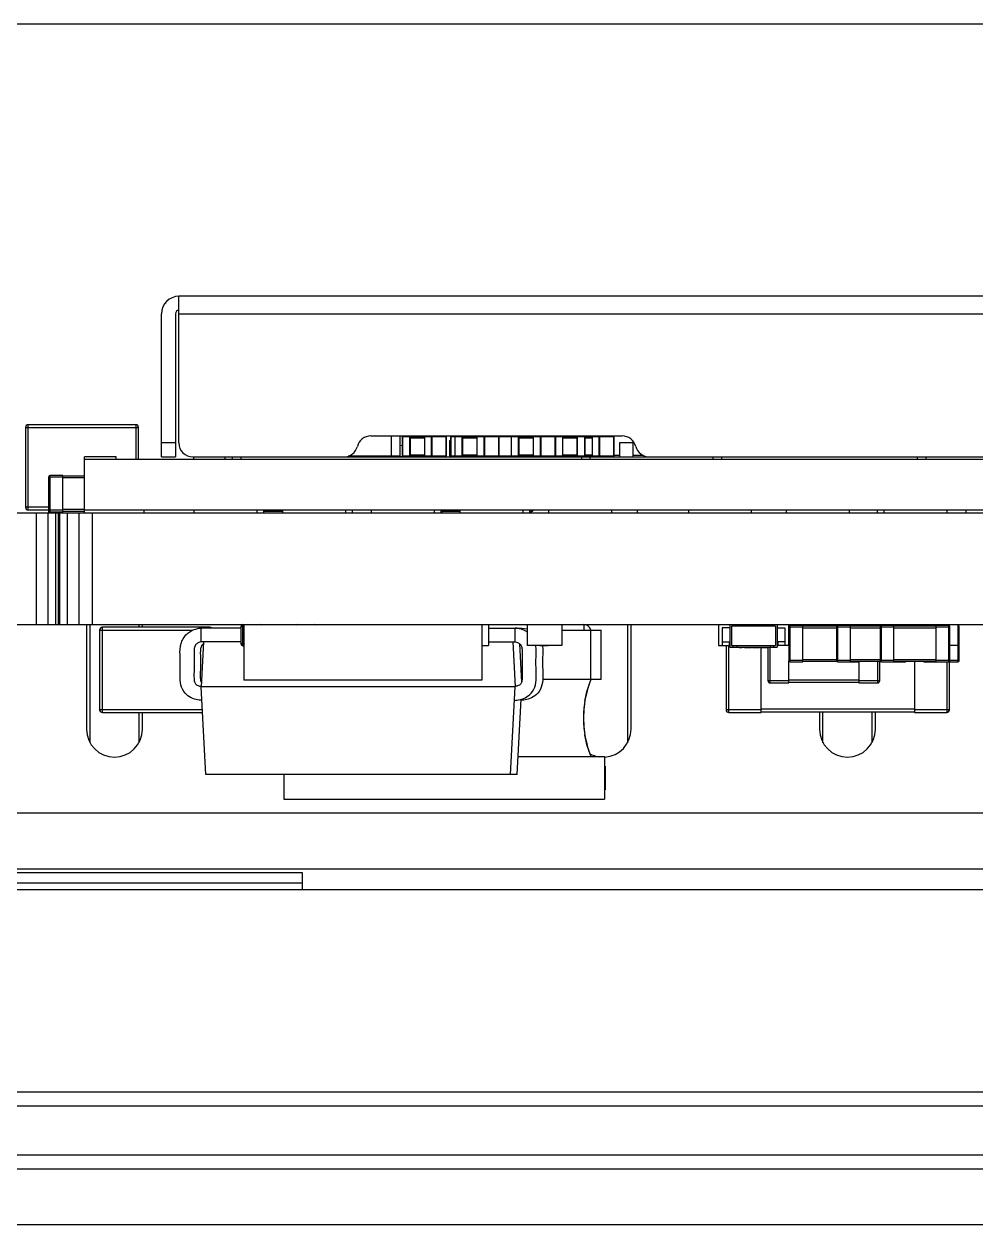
# Model space of a CAD drawing. Header units: inches. Extents: x -190 to 160, y -110 to 38.
# Drawn here: x -81.9 to -68.27, y 20.34 to 37.54 of the extents above; entities that cross this region are included whole.
import ezdxf

# ---------------------------------------------------------------- set-up
doc = ezdxf.new("R2010")
doc.units = ezdxf.units.IN
doc.header["$LTSCALE"] = 1.21
doc.header["$MEASUREMENT"] = 0
doc.layers.get('0').update_dxf_attribs({"linetype": 'CONTINUOUS'})

msp = doc.modelspace()

# ---------------------------------------------------------------- linework, layer by layer
at = {"color": 7, "linetype": 'Continuous'}
for p, q in [((-124.859, 37.543), (-67.859, 37.543)), ((-64.386, 33.643), (-79.686, 33.643)), ((-79.686, 31.543), (-79.686, 33.643)), ((-79.936, 31.343), (-79.936, 33.393)), ((-79.736, 33.393), (-79.736, 31.343)), ((-79.686, 33.393), (-64.386, 33.393)), ((-81.884, 31.763), (-80.264, 31.763)), ((-81.884, 31.763), (-81.884, 30.623)), ((-80.304, 31.803), (-81.844, 31.803)), ((-81.844, 30.583), (-81.844, 31.803)), ((-80.304, 31.803), (-80.304, 31.308)), ((-80.264, 31.308), (-80.264, 31.763)), ((-79.736, 31.543), (-79.936, 31.543)), ((-76.936, 31.643), (-73.336, 31.643)), ((-76.642, 31.353), (-76.642, 31.643)), ((-76.522, 31.643), (-76.522, 31.353)), ((-76.483, 31.504), (-76.522, 31.501)), ((-76.483, 31.633), (-76.381, 31.633)), ((-76.483, 31.353), (-76.483, 31.633)), ((-76.48, 31.633), (-76.473, 31.643)), ((-76.48, 31.353), (-76.48, 31.633)), ((-76.381, 31.633), (-76.381, 31.353)), ((-76.371, 31.618), (-76.364, 31.628)), ((-76.371, 31.618), (-76.169, 31.618)), ((-76.371, 31.618), (-76.371, 31.368)), ((-76.169, 31.628), (-76.364, 31.628)), ((-76.169, 31.633), (-76.176, 31.643)), ((-76.169, 31.633), (-76.162, 31.643)), ((-76.169, 31.633), (-75.855, 31.633)), ((-76.169, 31.633), (-76.169, 31.353)), ((-76.07, 31.633), (-76.07, 31.353)), ((-76.056, 31.633), (-76.063, 31.643)), ((-76.056, 31.353), (-76.056, 31.633)), ((-75.858, 31.633), (-75.858, 31.353)), ((-75.855, 31.353), (-75.855, 31.633)), ((-75.794, 31.573), (-75.809, 31.573)), ((-75.809, 31.573), (-75.809, 31.343)), ((-75.794, 31.633), (-75.627, 31.633)), ((-75.794, 31.633), (-75.794, 31.343)), ((-75.784, 31.353), (-75.784, 31.643)), ((-75.729, 31.353), (-75.729, 31.633)), ((-75.726, 31.633), (-75.719, 31.643)), ((-75.726, 31.353), (-75.726, 31.633)), ((-75.627, 31.353), (-75.627, 31.633)), ((-75.617, 31.618), (-75.61, 31.628)), ((-75.617, 31.618), (-75.415, 31.618)), ((-75.617, 31.368), (-75.617, 31.618)), ((-75.415, 31.628), (-75.61, 31.628)), ((-75.415, 31.633), (-75.422, 31.643)), ((-75.415, 31.633), (-75.408, 31.643)), ((-75.415, 31.633), (-74.82, 31.633)), ((-75.415, 31.353), (-75.415, 31.633)), ((-75.316, 31.633), (-75.316, 31.353)), ((-75.302, 31.633), (-75.309, 31.643)), ((-75.302, 31.353), (-75.302, 31.633)), ((-75.106, 31.641), (-75.106, 31.643)), ((-75.104, 31.633), (-75.104, 31.353)), ((-75.101, 31.353), (-75.101, 31.633)), ((-74.922, 31.353), (-74.922, 31.633)), ((-74.919, 31.633), (-74.912, 31.643)), ((-74.919, 31.353), (-74.919, 31.633)), ((-74.82, 31.353), (-74.82, 31.633)), ((-74.81, 31.618), (-74.802, 31.628)), ((-74.81, 31.618), (-74.608, 31.618)), ((-74.81, 31.368), (-74.81, 31.618)), ((-74.608, 31.628), (-74.802, 31.628)), ((-74.608, 31.633), (-74.615, 31.643)), ((-74.608, 31.633), (-74.601, 31.643)), ((-74.608, 31.633), (-74.187, 31.633)), ((-74.608, 31.353), (-74.608, 31.633)), ((-74.509, 31.633), (-74.509, 31.353)), ((-74.495, 31.633), (-74.502, 31.643)), ((-74.495, 31.353), (-74.495, 31.633)), ((-74.297, 31.633), (-74.297, 31.353)), ((-74.294, 31.353), (-74.294, 31.633)), ((-74.286, 31.633), (-74.293, 31.643)), ((-74.286, 31.353), (-74.286, 31.633)), ((-74.187, 31.353), (-74.187, 31.633)), ((-73.993, 31.628), (-74.187, 31.628)), ((-74.187, 31.618), (-73.986, 31.618)), ((-73.993, 31.628), (-73.986, 31.618)), ((-73.986, 31.618), (-73.986, 31.368)), ((-73.975, 31.633), (-73.982, 31.643)), ((-73.975, 31.633), (-73.873, 31.633)), ((-73.975, 31.353), (-73.975, 31.633)), ((-73.876, 31.633), (-73.876, 31.353)), ((-73.873, 31.633), (-73.873, 31.353)), ((-73.767, 31.628), (-73.873, 31.628)), ((-73.873, 31.618), (-73.767, 31.618)), ((-73.767, 31.633), (-73.774, 31.643)), ((-73.767, 31.633), (-73.76, 31.643)), ((-73.767, 31.633), (-73.453, 31.633)), ((-73.767, 31.633), (-73.767, 31.353)), ((-73.668, 31.633), (-73.668, 31.353)), ((-73.654, 31.633), (-73.661, 31.643)), ((-73.654, 31.353), (-73.654, 31.633)), ((-73.456, 31.633), (-73.456, 31.353)), ((-73.453, 31.353), (-73.453, 31.633)), ((-73.176, 31.546), (-73.376, 31.546)), ((-73.376, 31.546), (-73.376, 31.343)), ((-73.176, 31.343), (-73.176, 31.546)), ((-80.586, 31.343), (-81.036, 31.343)), ((-81.036, 30.543), (-81.036, 31.343)), ((-63.036, 31.308), (-81.036, 31.308)), ((-80.586, 31.308), (-80.586, 31.343)), ((-79.936, 31.343), (-79.736, 31.343)), ((-79.486, 31.343), (-64.136, 31.343)), ((-79.471, 31.308), (-79.471, 31.343)), ((-79.022, 31.308), (-79.022, 31.343)), ((-78.921, 31.343), (-78.921, 31.308)), ((-78.794, 31.308), (-78.794, 31.343)), ((-76.522, 31.353), (-77.263, 31.353)), ((-76.622, 31.343), (-76.622, 31.353)), ((-76.621, 31.344), (-76.483, 31.353)), ((-76.381, 31.353), (-76.483, 31.353)), ((-76.381, 31.353), (-76.374, 31.343)), ((-76.169, 31.368), (-76.371, 31.368)), ((-76.364, 31.358), (-76.371, 31.368)), ((-76.364, 31.358), (-76.169, 31.358)), ((-75.855, 31.353), (-76.169, 31.353)), ((-76.07, 31.353), (-76.063, 31.343)), ((-75.858, 31.353), (-75.865, 31.343)), ((-75.627, 31.353), (-75.794, 31.353)), ((-75.627, 31.353), (-75.62, 31.343)), ((-75.415, 31.368), (-75.617, 31.368)), ((-75.61, 31.358), (-75.617, 31.368)), ((-75.61, 31.358), (-75.415, 31.358)), ((-74.82, 31.353), (-75.415, 31.353)), ((-75.316, 31.353), (-75.309, 31.343)), ((-75.104, 31.353), (-75.111, 31.343)), ((-74.82, 31.353), (-74.813, 31.343)), ((-74.608, 31.368), (-74.81, 31.368)), ((-74.802, 31.358), (-74.81, 31.368)), ((-74.802, 31.358), (-74.608, 31.358)), ((-74.187, 31.353), (-74.608, 31.353)), ((-74.509, 31.353), (-74.502, 31.343)), ((-74.297, 31.353), (-74.304, 31.343)), ((-74.298, 31.345), (-74.293, 31.343)), ((-74.187, 31.353), (-74.194, 31.343)), ((-73.986, 31.368), (-74.187, 31.368)), ((-74.187, 31.358), (-73.993, 31.358)), ((-74.187, 31.353), (-74.18, 31.343)), ((-73.986, 31.368), (-73.993, 31.358)), ((-73.873, 31.353), (-73.975, 31.353)), ((-73.92, 31.343), (-73.92, 31.308)), ((-73.876, 31.353), (-73.883, 31.343)), ((-73.767, 31.368), (-73.873, 31.368)), ((-73.873, 31.358), (-73.767, 31.358)), ((-73.793, 31.308), (-73.793, 31.343)), ((-73.453, 31.353), (-73.767, 31.353)), ((-73.668, 31.353), (-73.661, 31.343)), ((-73.456, 31.353), (-73.463, 31.343)), ((-73.376, 31.363), (-73.453, 31.363)), ((-73.03, 31.363), (-73.176, 31.363)), ((-72.036, 31.343), (-72.036, 31.308)), ((-71.909, 31.308), (-71.909, 31.343)), ((-69.109, 31.343), (-69.109, 31.308)), ((-68.982, 31.308), (-68.982, 31.343)), ((-81.55, 31.058), (-81.35, 31.058)), ((-81.55, 30.543), (-81.55, 31.058)), ((-81.35, 31.078), (-81.53, 31.078)), ((-81.53, 30.558), (-81.53, 31.078)), ((-81.35, 30.543), (-81.35, 31.078)), ((-81.036, 31.068), (-81.35, 31.068)), ((-81.35, 31.048), (-81.036, 31.048)), ((-81.55, 30.623), (-81.884, 30.623)), ((-147.909, 30.543), (-43.85, 30.543)), ((-81.844, 30.583), (-81.55, 30.583)), ((-81.73, 30.543), (-81.73, 28.943)), ((-81.565, 30.543), (-81.565, 28.943)), ((-81.35, 30.578), (-81.55, 30.578)), ((-81.53, 30.558), (-81.35, 30.558)), ((-81.455, 30.543), (-81.455, 28.943)), ((-81.416, 30.543), (-81.416, 28.943)), ((-81.396, 30.543), (-81.396, 28.943)), ((-81.036, 30.588), (-81.35, 30.588)), ((-81.35, 30.568), (-81.036, 30.568)), ((-81.286, 30.543), (-81.286, 28.943)), ((-81.121, 30.543), (-81.121, 28.943)), ((-63.036, 30.578), (-81.036, 30.578)), ((-80.926, 30.543), (-80.926, 28.943)), ((-80.186, 30.578), (-80.186, 30.543)), ((-79.471, 30.578), (-79.471, 30.543)), ((-78.571, 30.578), (-78.571, 30.543)), ((-78.47, 30.543), (-78.47, 30.578)), ((-78.47, 30.568), (-78.201, 30.568)), ((-78.201, 30.578), (-78.201, 30.543)), ((-77.301, 30.578), (-77.301, 30.543)), ((-77.2, 30.543), (-77.2, 30.578)), ((-76.931, 30.578), (-76.931, 30.543)), ((-76.031, 30.578), (-76.031, 30.543)), ((-75.93, 30.543), (-75.93, 30.578)), ((-75.93, 30.558), (-75.909, 30.558)), ((-75.909, 30.558), (-75.909, 30.578)), ((-75.909, 30.568), (-75.661, 30.568)), ((-75.661, 30.578), (-75.661, 30.543)), ((-74.761, 30.578), (-74.761, 30.543)), ((-74.66, 30.543), (-74.66, 30.578)), ((-74.66, 30.558), (-74.639, 30.558)), ((-74.639, 30.578), (-74.639, 30.558)), ((-74.391, 30.578), (-74.391, 30.543)), ((-73.491, 30.578), (-73.491, 30.543)), ((-73.121, 30.578), (-73.121, 30.543)), ((-72.381, 30.543), (-72.381, 30.578)), ((-71.481, 30.543), (-71.481, 30.578)), ((-70.981, 30.543), (-70.981, 30.578)), ((-70.081, 30.543), (-70.081, 30.578)), ((-69.681, 30.578), (-69.681, 30.543)), ((-69.581, 30.543), (-69.581, 30.578)), ((-68.681, 30.543), (-68.681, 30.578)), ((-68.411, 30.578), (-68.411, 30.543)), ((-106.609, 28.943), (-43.85, 28.943)), ((-81.009, 28.943), (-81.009, 27.443)), ((-80.959, 27.249), (-80.959, 28.943)), ((-79.241, 28.902), (-80.781, 28.902)), ((-80.781, 27.682), (-80.781, 28.902)), ((-80.259, 28.943), (-80.259, 28.902)), ((-80.209, 28.902), (-80.209, 28.943)), ((-79.241, 28.902), (-79.241, 28.892)), ((-78.799, 28.912), (-78.756, 28.912)), ((-78.799, 28.912), (-78.799, 28.668)), ((-78.768, 28.638), (-78.768, 28.943)), ((-78.756, 28.933), (-78.756, 28.143)), ((-78.525, 28.943), (-78.525, 28.933)), ((-77.982, 28.933), (-77.982, 28.943)), ((-77.738, 28.943), (-77.738, 28.933)), ((-77.465, 28.943), (-77.465, 28.933)), ((-75.75, 28.943), (-75.75, 28.933)), ((-75.346, 28.933), (-75.346, 28.143)), ((-75.25, 28.943), (-75.25, 28.643)), ((-74.699, 28.943), (-74.699, 28.643)), ((-74.199, 28.943), (-74.199, 28.643)), ((-73.885, 28.943), (-73.885, 28.863)), ((-73.259, 28.943), (-73.259, 27.249)), ((-73.209, 27.443), (-73.209, 28.943)), ((-71.955, 28.943), (-71.955, 28.643)), ((-71.795, 28.943), (-71.795, 28.618)), ((-71.14, 28.918), (-71.77, 28.918)), ((-71.77, 28.918), (-71.77, 28.643)), ((-71.695, 28.943), (-71.695, 28.918)), ((-71.215, 28.943), (-71.215, 28.918)), ((-71.14, 28.918), (-71.14, 28.643)), ((-71.115, 28.943), (-71.115, 28.618)), ((-70.955, 28.943), (-70.955, 28.643)), ((-70.947, 28.927), (-70.955, 28.927)), ((-70.955, 28.897), (-70.947, 28.897)), ((-70.947, 28.913), (-70.947, 28.927)), ((-70.945, 28.917), (-70.947, 28.917)), ((-70.947, 28.907), (-70.747, 28.907)), ((-70.947, 28.907), (-70.947, 28.427)), ((-70.747, 28.927), (-70.927, 28.927)), ((-70.927, 28.407), (-70.927, 28.927)), ((-70.747, 28.407), (-70.747, 28.927)), ((-70.264, 28.917), (-70.747, 28.917)), ((-70.747, 28.897), (-70.266, 28.897)), ((-70.266, 28.907), (-70.066, 28.907)), ((-70.266, 28.907), (-70.266, 28.427)), ((-69.967, 28.927), (-70.246, 28.927)), ((-70.246, 28.407), (-70.246, 28.927)), ((-70.066, 28.407), (-70.066, 28.927)), ((-69.639, 28.917), (-70.066, 28.917)), ((-70.066, 28.897), (-69.642, 28.897)), ((-69.967, 28.927), (-69.967, 28.917)), ((-69.677, 28.927), (-69.947, 28.927)), ((-69.947, 28.927), (-69.947, 28.917)), ((-69.897, 28.943), (-69.897, 28.927)), ((-69.677, 28.927), (-69.677, 28.917)), ((-69.647, 28.943), (-69.647, 28.917)), ((-69.642, 28.907), (-69.442, 28.907)), ((-69.642, 28.907), (-69.642, 28.427)), ((-69.286, 28.927), (-69.622, 28.927)), ((-69.622, 28.407), (-69.622, 28.927)), ((-69.442, 28.407), (-69.442, 28.927)), ((-68.842, 28.917), (-69.442, 28.917)), ((-69.442, 28.897), (-68.842, 28.897)), ((-69.286, 28.927), (-69.286, 28.917)), ((-69.026, 28.943), (-69.026, 28.917)), ((-68.662, 28.927), (-68.842, 28.927)), ((-68.842, 28.927), (-68.842, 28.407)), ((-68.842, 28.907), (-68.642, 28.907)), ((-68.662, 28.927), (-68.662, 28.407)), ((-68.642, 28.427), (-68.642, 28.907)), ((-68.526, 28.943), (-68.526, 28.643)), ((-68.526, 28.907), (-68.506, 28.907)), ((-68.506, 28.427), (-68.506, 28.907)), ((-80.821, 28.862), (-79.491, 28.862)), ((-80.821, 28.862), (-80.821, 27.722)), ((-78.799, 28.892), (-79.368, 28.892)), ((-79.368, 28.692), (-79.368, 28.892)), ((-75.25, 28.892), (-74.774, 28.892)), ((-74.868, 28.692), (-74.868, 28.892)), ((-74.774, 28.892), (-74.774, 28.873)), ((-74.774, 28.892), (-74.699, 28.88)), ((-74.199, 28.863), (-73.635, 28.863)), ((-73.785, 28.153), (-73.785, 28.863)), ((-73.635, 28.153), (-73.635, 28.863)), ((-71.795, 28.893), (-71.905, 28.893)), ((-71.905, 28.893), (-71.905, 28.643)), ((-71.115, 28.893), (-71.005, 28.893)), ((-71.005, 28.893), (-71.005, 28.643)), ((-78.799, 28.692), (-79.368, 28.692)), ((-79.335, 28.692), (-79.368, 28.052)), ((-78.756, 28.668), (-78.799, 28.668)), ((-78.768, 28.638), (-78.756, 28.638)), ((-75.346, 28.643), (-75.25, 28.643)), ((-75.25, 28.692), (-74.868, 28.692)), ((-74.902, 28.692), (-74.868, 28.052)), ((-74.806, 28.665), (-74.777, 28.115)), ((-74.199, 28.643), (-74.699, 28.643)), ((-74.514, 28.642), (-74.514, 28.643)), ((-74.514, 28.642), (-74.394, 28.642)), ((-74.479, 28.642), (-74.479, 28.643)), ((-74.44, 28.642), (-74.44, 28.643)), ((-74.432, 28.643), (-74.432, 28.642)), ((-74.41, 28.642), (-74.41, 28.643)), ((-74.396, 28.642), (-74.396, 28.643)), ((-74.394, 28.642), (-74.394, 28.643)), ((-71.955, 28.643), (-71.795, 28.643)), ((-71.905, 28.693), (-71.805, 28.693)), ((-71.847, 28.643), (-71.847, 27.722)), ((-71.807, 27.682), (-71.807, 28.643)), ((-71.805, 28.693), (-71.805, 28.643)), ((-71.795, 28.618), (-71.115, 28.618)), ((-71.77, 28.643), (-71.14, 28.643)), ((-71.745, 28.618), (-71.745, 28.643)), ((-71.695, 28.643), (-71.695, 28.618)), ((-71.657, 28.618), (-71.657, 28.608)), ((-71.621, 28.608), (-71.657, 28.608)), ((-71.644, 28.618), (-71.644, 28.608)), ((-71.621, 28.618), (-71.621, 28.608)), ((-71.584, 28.618), (-71.584, 28.608)), ((-71.482, 28.608), (-71.584, 28.608)), ((-71.532, 28.618), (-71.532, 28.608)), ((-71.482, 28.618), (-71.482, 28.608)), ((-71.469, 28.618), (-71.469, 28.608)), ((-71.367, 28.608), (-71.469, 28.608)), ((-71.367, 28.618), (-71.367, 28.608)), ((-71.353, 28.618), (-71.353, 28.608)), ((-71.251, 28.608), (-71.353, 28.608)), ((-71.347, 27.682), (-71.347, 28.608)), ((-71.302, 28.618), (-71.302, 28.608)), ((-71.251, 28.618), (-71.251, 28.608)), ((-71.247, 28.618), (-71.247, 28.137)), ((-71.217, 28.107), (-71.217, 28.618)), ((-71.215, 28.643), (-71.215, 28.618)), ((-71.165, 28.618), (-71.165, 28.643)), ((-70.955, 28.643), (-71.115, 28.643)), ((-71.005, 28.693), (-71.105, 28.693)), ((-71.105, 28.693), (-71.105, 28.643)), ((-68.526, 28.643), (-68.642, 28.643)), ((-68.526, 28.643), (-68.526, 28.407)), ((-70.747, 28.427), (-70.947, 28.427)), ((-70.947, 28.107), (-70.947, 28.422)), ((-70.927, 28.407), (-70.747, 28.407)), ((-70.266, 28.437), (-70.747, 28.437)), ((-70.747, 28.417), (-70.264, 28.417)), ((-70.066, 28.427), (-70.266, 28.427)), ((-70.246, 28.407), (-69.967, 28.407)), ((-69.642, 28.437), (-70.066, 28.437)), ((-70.066, 28.417), (-69.639, 28.417)), ((-69.967, 28.417), (-69.967, 28.407)), ((-69.947, 28.417), (-69.947, 28.107)), ((-69.677, 28.417), (-69.677, 28.107)), ((-69.647, 28.137), (-69.647, 28.417)), ((-69.442, 28.427), (-69.642, 28.427)), ((-69.622, 28.407), (-69.286, 28.407)), ((-68.842, 28.437), (-69.442, 28.437)), ((-69.442, 28.417), (-68.842, 28.417)), ((-69.286, 28.417), (-69.286, 28.407)), ((-69.147, 28.417), (-69.147, 27.682)), ((-69.006, 28.407), (-69.006, 28.417)), ((-69.006, 28.407), (-68.526, 28.407)), ((-68.506, 28.427), (-68.842, 28.427)), ((-68.687, 28.407), (-68.687, 27.682)), ((-68.647, 27.722), (-68.647, 28.407)), ((-74.868, 28.052), (-79.368, 28.052)), ((-79.302, 26.792), (-79.368, 28.052)), ((-75.346, 28.143), (-78.756, 28.143)), ((-74.935, 26.792), (-74.868, 28.052)), ((-74.779, 28.153), (-74.769, 28.153)), ((-73.635, 28.153), (-74.474, 28.153)), ((-70.947, 28.137), (-71.247, 28.137)), ((-71.217, 28.107), (-70.947, 28.107)), ((-69.947, 28.147), (-70.947, 28.147)), ((-70.947, 28.117), (-69.947, 28.117)), ((-69.647, 28.137), (-69.947, 28.137)), ((-69.947, 28.107), (-69.677, 28.107)), ((-74.84, 26.792), (-74.783, 27.871)), ((-79.351, 27.722), (-80.821, 27.722)), ((-71.347, 27.722), (-71.847, 27.722)), ((-69.147, 27.732), (-71.347, 27.732)), ((-68.647, 27.722), (-69.147, 27.722)), ((-80.781, 27.682), (-79.349, 27.682)), ((-80.259, 27.682), (-80.259, 27.249)), ((-80.209, 27.443), (-80.209, 27.682)), ((-71.807, 27.682), (-71.347, 27.682)), ((-71.347, 27.692), (-69.147, 27.692)), ((-70.509, 27.692), (-70.509, 27.443)), ((-70.459, 27.249), (-70.459, 27.692)), ((-69.759, 27.692), (-69.759, 27.249)), ((-69.709, 27.443), (-69.709, 27.692)), ((-69.147, 27.682), (-68.687, 27.682)), ((-74.826, 27.053), (-73.589, 27.053)), ((-73.589, 27.053), (-73.589, 26.443)), ((-73.589, 26.912), (-73.579, 26.912)), ((-73.589, 26.898), (-73.579, 26.898)), ((-73.579, 26.875), (-73.589, 26.875)), ((-73.589, 26.864), (-73.579, 26.864)), ((-73.579, 26.912), (-73.579, 26.573)), ((-74.84, 26.792), (-79.302, 26.792)), ((-78.181, 26.792), (-78.181, 26.443)), ((-73.589, 26.762), (-73.579, 26.762)), ((-73.589, 26.704), (-73.579, 26.704)), ((-73.589, 26.702), (-73.579, 26.702)), ((-73.589, 26.601), (-73.579, 26.601)), ((-73.589, 26.599), (-73.579, 26.599)), ((-73.589, 26.573), (-73.579, 26.573)), ((-78.181, 26.443), (-73.589, 26.443)), ((-147.859, 26.243), (-43.859, 26.243)), ((-147.859, 25.443), (-43.859, 25.443)), ((-109.919, 25.393), (-77.919, 25.393)), ((-77.919, 25.393), (-77.919, 25.143)), ((-43.149, 25.143), (-148.569, 25.143)), ((-129.419, 25.243), (-77.919, 25.243)), ((-43.149, 22.243), (-148.569, 22.243)), ((-43.259, 22.043), (-148.359, 22.043)), ((-43.259, 21.343), (-148.359, 21.343)), ((-39.659, 21.143), (-152.059, 21.143)), ((-39.659, 20.343), (-152.059, 20.343))]:
    msp.add_line(p, q, dxfattribs=at)
at = {"color": 40, "linetype": 'Continuous'}
for p, q in [((-73.87, 27.846), (-73.835, 28.001)), ((-73.835, 28.001), (-73.835, 28.003)), ((-73.87, 27.844), (-73.87, 27.846)), ((-73.887, 27.683), (-73.887, 27.685)), ((-73.887, 27.52), (-73.887, 27.522)), ((-73.87, 27.359), (-73.87, 27.361)), ((-73.835, 27.204), (-73.87, 27.359)), ((-73.835, 27.202), (-73.835, 27.204))]:
    msp.add_line(p, q, dxfattribs=at)
at = {"color": 7, "linetype": 'Continuous'}
for centre, radius, start, end in [((-79.686, 33.393), 0.25, 90, 180), ((-79.686, 33.393), 0.05, 90, 180), ((-81.844, 31.763), 0.04, 90, 180), ((-80.304, 31.763), 0.04, 0, 90), ((-79.486, 31.543), 0.2, 180, 270), ((-77.323, 31.543), 0.2, 270, 345.5225), ((-76.936, 31.443), 0.2, 90, 165.5225), ((-73.336, 31.443), 0.2, 14.4775, 90), ((-72.948, 31.543), 0.2, 194.4775, 270), ((-76.473, 31.353), 0.01, 180, 270), ((-75.865, 31.353), 0.01, 270, 0), ((-75.719, 31.353), 0.01, 180, 270), ((-75.111, 31.353), 0.01, 270, 0), ((-74.912, 31.353), 0.01, 180, 270), ((-74.304, 31.353), 0.01, 270, 0), ((-73.883, 31.353), 0.01, 270, 0), ((-73.463, 31.353), 0.01, 270, 0), ((-81.53, 31.058), 0.02, 90, 180), ((-81.844, 30.623), 0.04, 180, 270), ((-81.53, 30.578), 0.02, 180, 270), ((-74.639, 30.588), 0.03, 270, 339.5364), ((-80.781, 28.862), 0.04, 90, 180), ((-79.241, 28.862), 0.04, 49.0484, 90), ((-78.768, 28.912), 0.0305, 90, 180), ((-78.525, 28.912), 0.0305, 42.3278, 90), ((-77.982, 28.912), 0.0305, 90, 137.5551), ((-77.738, 28.912), 0.0305, 42.3278, 90), ((-73.885, 28.843), 0.1, 11.3937, 90), ((-70.927, 28.907), 0.02, 90, 180), ((-70.246, 28.907), 0.02, 90, 180), ((-69.967, 28.907), 0.02, 30, 90), ((-69.677, 28.897), 0.03, 42.071, 90), ((-69.622, 28.907), 0.02, 90, 180), ((-69.286, 28.907), 0.02, 30, 90), ((-68.662, 28.907), 0.02, 0, 90), ((-68.526, 28.907), 0.02, 0, 90), ((-78.768, 28.668), 0.0305, 180, 270), ((-70.927, 28.427), 0.02, 180, 270), ((-70.246, 28.427), 0.02, 180, 270), ((-69.967, 28.427), 0.02, 270, 330), ((-69.622, 28.427), 0.02, 180, 270), ((-69.286, 28.427), 0.02, 270, 330), ((-69.006, 28.427), 0.02, 210.0001, 270), ((-68.662, 28.427), 0.02, 270, 0), ((-68.526, 28.427), 0.02, 270, 0), ((-72.396, 27.603), 1.494, 158.3996, 201.6004), ((-71.217, 28.137), 0.03, 180, 270), ((-69.677, 28.137), 0.03, 270, 0), ((-80.781, 27.722), 0.04, 180, 270), ((-71.807, 27.722), 0.04, 180, 270), ((-68.687, 27.722), 0.04, 270, 0), ((-80.609, 27.443), 0.4, 180, 0), ((-73.609, 27.443), 0.4, 273.2007, 0), ((-70.109, 27.443), 0.4, 180, 0), ((-73.609, 27.443), 0.4, 240.956, 261.6898)]:
    msp.add_arc(centre, radius, start, end, dxfattribs=at)
at = {"color": 40, "linetype": 'Continuous'}
for centre, radius, start, end in [((-72.393, 27.602), 1.497, 158.4109, 164.4391), ((-72.386, 27.602), 1.503, 170.7239, 176.836), ((-72.407, 27.603), 1.482, 176.8859, 183.1141), ((-72.386, 27.603), 1.503, 183.164, 189.2761), ((-72.393, 27.603), 1.497, 195.5609, 201.5891)]:
    msp.add_arc(centre, radius, start, end, dxfattribs=at)
at = {"color": 7, "linetype": 'Continuous'}
for points, knots in [([(-79.358, 27.855), (-79.384, 27.857), (-79.44, 27.864), (-79.534, 27.896), (-79.634, 27.989), (-79.671, 28.118), (-79.669, 28.234), (-79.667, 28.34), (-79.663, 28.477), (-79.678, 28.585), (-79.644, 28.706), (-79.609, 28.767), (-79.561, 28.82), (-79.503, 28.86), (-79.428, 28.886), (-79.388, 28.89), (-79.368, 28.892)], [0, 0, 0, 0, 0.060453, 0.126643, 0.192914, 0.280454, 0.371096, 0.462277, 0.597125, 0.731738, 0.776586, 0.821406, 0.866113, 0.910636, 0.955245, 1, 1, 1, 1]), ([(-74.699, 28.835), (-74.71, 28.843), (-74.743, 28.864), (-74.809, 28.886), (-74.849, 28.89), (-74.868, 28.892)], [0, 0, 0, 0, 0.23537, 0.617059, 1, 1, 1, 1]), ([(-79.368, 28.692), (-79.381, 28.69), (-79.405, 28.686), (-79.419, 28.676), (-79.439, 28.66), (-79.453, 28.639), (-79.464, 28.615), (-79.471, 28.58), (-79.467, 28.458), (-79.467, 28.335), (-79.471, 28.213), (-79.469, 28.132), (-79.45, 28.091), (-79.432, 28.075), (-79.4, 28.062), (-79.376, 28.058), (-79.368, 28.057)], [0, 0, 0, 0, 0.046207, 0.092264, 0.138231, 0.184389, 0.230663, 0.276966, 0.415947, 0.55517, 0.649309, 0.742892, 0.833273, 0.901695, 0.970032, 1, 1, 1, 1]), ([(-79.365, 28.115), (-79.367, 28.122), (-79.374, 28.148), (-79.376, 28.213), (-79.372, 28.335), (-79.372, 28.458), (-79.376, 28.58), (-79.369, 28.615), (-79.359, 28.639), (-79.347, 28.656), (-79.339, 28.663), (-79.336, 28.665)], [0, 0, 0, 0, 0.054745, 0.197065, 0.340231, 0.55196, 0.763321, 0.833738, 0.904112, 0.974308, 1, 1, 1, 1]), ([(-74.879, 27.855), (-74.853, 27.857), (-74.797, 27.864), (-74.703, 27.896), (-74.603, 27.989), (-74.566, 28.118), (-74.568, 28.234), (-74.57, 28.34), (-74.574, 28.477), (-74.561, 28.571), (-74.575, 28.64), (-74.576, 28.643)], [0, 0, 0, 0, 0.082094, 0.171977, 0.26197, 0.380847, 0.503936, 0.627756, 0.810875, 0.993675, 1, 1, 1, 1]), ([(-74.868, 28.692), (-74.856, 28.69), (-74.832, 28.686), (-74.818, 28.676), (-74.798, 28.66), (-74.784, 28.639), (-74.773, 28.615), (-74.766, 28.58), (-74.77, 28.458), (-74.77, 28.335), (-74.766, 28.213), (-74.768, 28.132), (-74.787, 28.091), (-74.805, 28.075), (-74.837, 28.062), (-74.861, 28.058), (-74.869, 28.057)], [0, 0, 0, 0, 0.046207, 0.092264, 0.138231, 0.184389, 0.230663, 0.276966, 0.415947, 0.55517, 0.649309, 0.742892, 0.833273, 0.901695, 0.970032, 1, 1, 1, 1]), ([(-74.481, 28.641), (-74.48, 28.639), (-74.466, 28.571), (-74.479, 28.477), (-74.475, 28.34), (-74.473, 28.234), (-74.471, 28.118), (-74.508, 27.989), (-74.608, 27.896), (-74.702, 27.864), (-74.759, 27.857), (-74.784, 27.855)], [0, 0, 0, 0, 0.004955, 0.188006, 0.371378, 0.495369, 0.618627, 0.737668, 0.827786, 0.917793, 1, 1, 1, 1])]:
    msp.add_open_spline(points, degree=3, knots=knots, dxfattribs=at)

doc.saveas('drawing.dxf')
